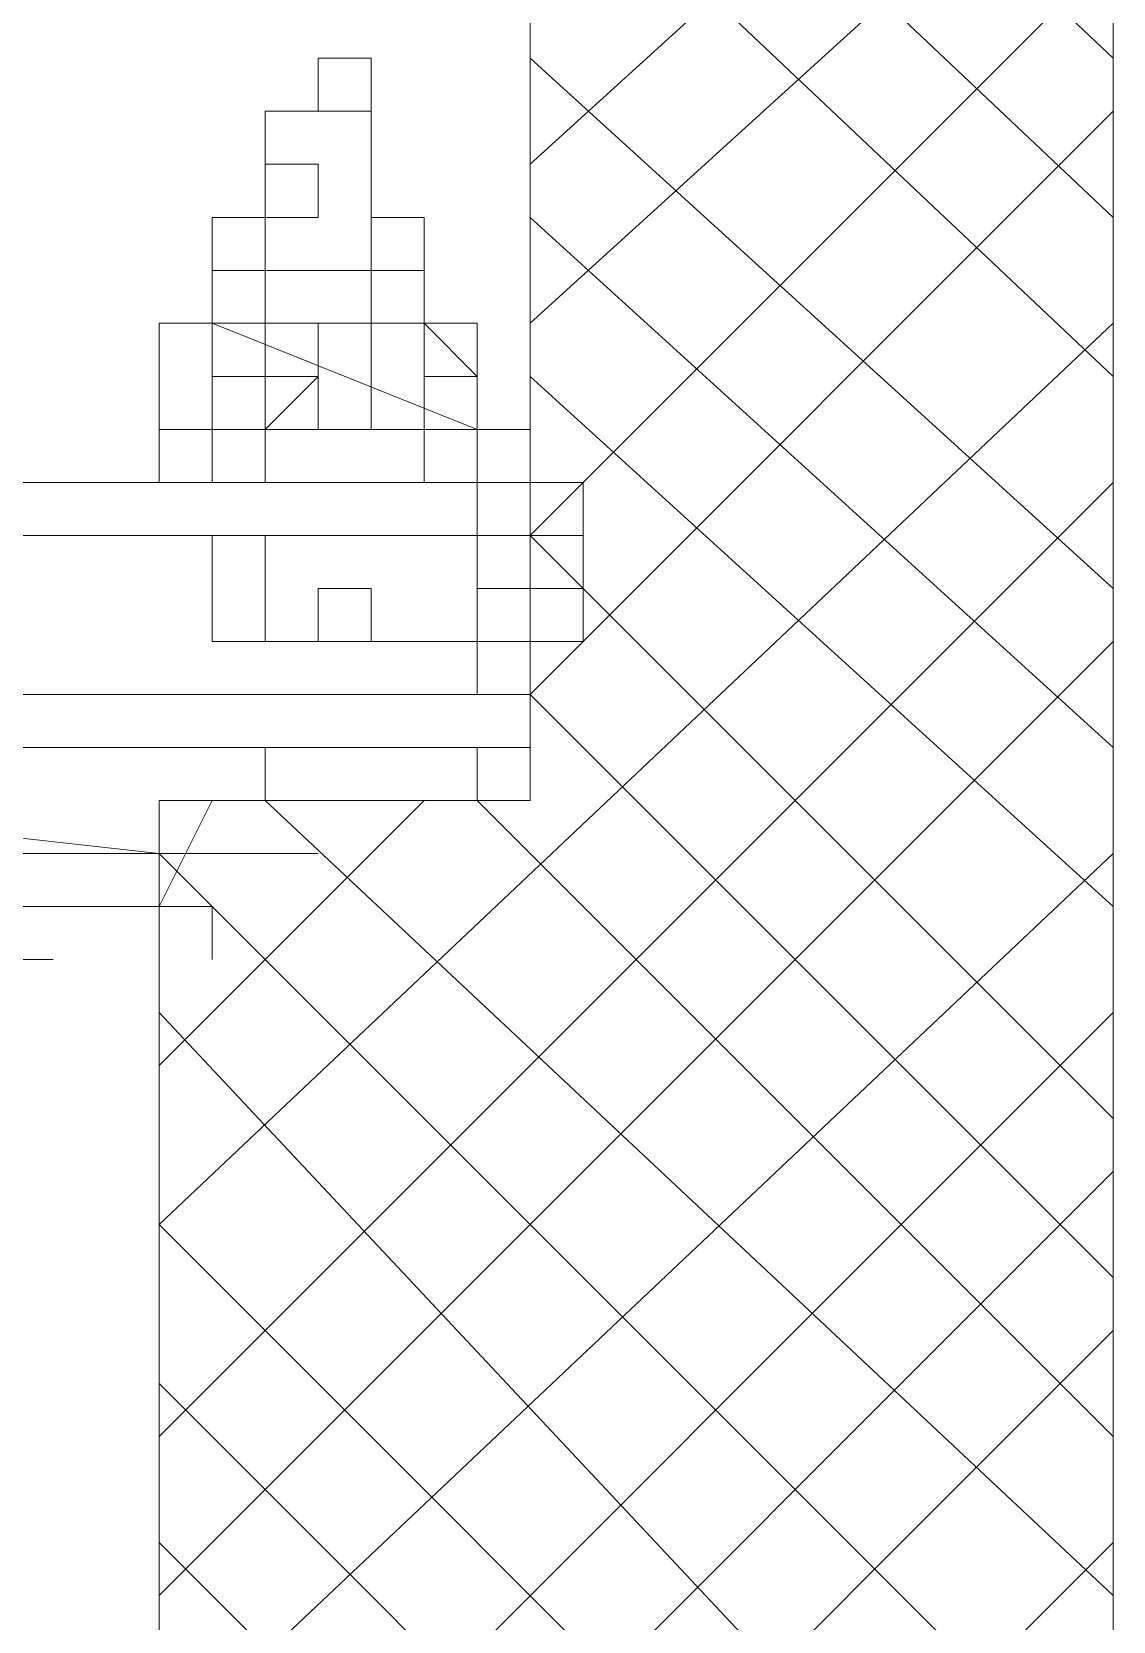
# Model space of a CAD drawing. Header units: millimetres. Extents: x -1005 to 294628, y -1154 to 182592.
# Drawn here: x 7370 to 8776, y 149705 to 151770 of the extents above; entities that cross this region are included whole.
import ezdxf

# ---------------------------------------------------------------- set-up
doc = ezdxf.new("R2010")
doc.units = ezdxf.units.MM
doc.layers.add('PDF_Geomertry', color=7, linetype='Continuous')

msp = doc.modelspace()

# ---------------------------------------------------------------- linework, layer by layer
at = {"layer": 'PDF_Geomertry', "lineweight": 5}
for points in [[(8775.6, 153871.2), (7535.8, 152700.3), (8775.6, 151529.4)], [(8500.1, 153871.2), (7535.8, 152906.9), (8775.6, 151736.1)], [(8775.6, 153664.6), (7535.8, 152493.7), (8775.6, 151322.8)], [(8775.6, 152287.1), (8018, 151598.3)], [(8775.6, 152080.4), (8018, 151391.7)], [(8775.6, 151873.8), (8018, 151116.2), (8018, 150771.8), (7673.6, 150771.8), (7949.1, 150771.8), (7949.1, 150840.7)], [(7811.3, 151667.2), (7811.3, 151736.1), (7742.5, 151736.1), (7742.5, 151667.2)], [(8018, 151736.1), (8775.6, 151047.3)], [(6089.5, 150909.5), (8018, 150909.5), (8775.6, 151667.2)], [(7673.6, 151598.3), (7673.6, 151598.3)], [(7880.2, 151529.4), (7880.2, 151460.5), (7604.7, 151460.5), (7604.7, 151391.7), (7604.7, 151391.7)], [(7742.5, 151529.4), (7673.6, 151529.4), (7604.7, 151529.4), (7604.7, 151460.5), (7604.7, 151529.4), (7604.7, 151529.4)], [(7673.6, 151529.4), (7673.6, 151529.4), (7673.6, 151460.5)], [(7811.3, 151529.4), (7880.2, 151529.4), (7880.2, 151460.5), (7880.2, 151529.4), (7811.3, 151529.4), (7811.3, 151460.5), (7811.3, 151529.4), (7880.2, 151529.4), (7880.2, 151460.5), (7880.2, 151391.7), (7811.3, 151391.7), (7811.3, 151391.7)], [(8018, 151529.4), (8775.6, 150840.7)], [(7535.8, 151391.7), (7535.8, 151322.8)], [(8775.6, 151391.7), (7535.8, 150220.8), (8362.4, 149394.3), (8775.6, 149807.5)], [(7604.7, 151391.7), (7880.2, 151391.7), (7604.7, 151391.7), (7880.2, 151391.7), (7604.7, 151391.7), (7604.7, 151322.8), (7604.7, 151253.9), (7604.7, 151322.8), (7604.7, 151253.9), (7604.7, 151322.8), (7604.7, 151322.8)], [(7673.6, 151322.8), (7673.6, 151322.8), (7673.6, 151391.7), (7742.5, 151391.7), (7742.5, 151322.8), (7742.5, 151322.8)], [(7673.6, 151322.8), (7673.6, 151322.8), (7673.6, 151391.7)], [(7673.6, 151391.7), (7673.6, 151322.8), (7673.6, 151322.8)], [(7880.2, 151391.7), (7811.3, 151391.7), (7811.3, 151253.9), (7811.3, 151253.9)], [(7949.1, 151391.7), (7880.2, 151391.7), (7880.2, 151322.8), (7880.2, 151391.7), (7880.2, 151391.7)], [(7880.2, 151391.7), (7880.2, 151322.8), (7880.2, 151322.8)], [(7880.2, 151391.7), (7880.2, 151322.8), (7880.2, 151322.8)], [(7880.2, 151391.7), (7880.2, 151253.9), (7880.2, 151253.9)], [(7880.2, 151391.7), (7880.2, 151253.9), (7880.2, 151253.9)], [(7880.2, 151391.7), (7880.2, 151322.8)], [(7949.1, 151322.8), (7949.1, 151322.8), (7949.1, 151391.7)], [(7535.8, 151322.8), (7535.8, 151322.8), (7535.8, 151253.9)], [(7535.8, 151322.8), (7535.8, 151322.8), (7535.8, 151253.9)], [(7535.8, 151253.9), (7535.8, 151253.9), (7535.8, 151322.8), (7535.8, 151322.8)], [(7535.8, 151253.9), (7535.8, 151322.8), (7535.8, 151322.8)], [(7604.7, 151322.8), (7604.7, 151322.8), (7604.7, 151253.9), (7604.7, 151322.8), (7604.7, 151253.9), (7604.7, 151322.8), (7604.7, 151253.9), (7604.7, 151322.8), (7673.6, 151322.8), (7673.6, 151253.9), (7673.6, 151253.9)], [(7604.7, 151322.8), (7604.7, 151322.8), (7604.7, 151253.9), (7604.7, 151253.9)], [(7604.7, 151322.8), (7604.7, 151253.9), (7604.7, 151253.9)], [(7604.7, 151322.8), (7604.7, 151322.8), (7604.7, 151253.9), (7604.7, 151253.9)], [(7673.6, 151253.9), (7673.6, 151253.9), (7673.6, 151322.8), (7604.7, 151322.8)], [(7604.7, 151322.8), (7673.6, 151322.8), (7673.6, 151322.8)], [(7673.6, 151322.8), (7604.7, 151322.8), (7604.7, 151322.8)], [(7673.6, 151253.9), (7673.6, 151253.9), (7673.6, 151322.8)], [(7742.5, 151322.8), (7742.5, 151322.8), (7673.6, 151322.8)], [(7673.6, 151253.9), (7673.6, 151253.9), (7742.5, 151253.9), (7742.5, 151322.8), (7742.5, 151322.8)], [(7742.5, 151322.8), (7742.5, 151322.8), (7673.6, 151253.9)], [(7673.6, 151253.9), (7673.6, 151253.9), (7673.6, 151253.9), (7673.6, 151322.8), (7742.5, 151322.8), (7742.5, 151253.9), (7742.5, 151253.9)], [(7742.5, 151253.9), (7742.5, 151322.8), (7742.5, 151253.9), (7742.5, 151322.8), (7742.5, 151253.9), (7742.5, 151322.8), (7742.5, 151253.9), (7742.5, 151322.8), (7742.5, 151253.9), (7742.5, 151322.8), (7742.5, 151253.9), (7742.5, 151322.8), (7742.5, 151253.9), (7742.5, 151322.8), (7742.5, 151253.9), (7742.5, 151322.8), (7742.5, 151253.9), (7742.5, 151322.8), (7742.5, 151253.9), (7742.5, 151322.8), (7742.5, 151253.9), (7742.5, 151322.8), (7742.5, 151253.9), (7742.5, 151322.8), (7742.5, 151253.9), (7742.5, 151322.8), (7742.5, 151253.9), (7742.5, 151322.8), (7742.5, 151253.9), (7742.5, 151322.8), (7742.5, 151253.9), (7742.5, 151322.8), (7742.5, 151253.9), (7742.5, 151322.8), (7742.5, 151253.9), (7742.5, 151322.8), (7742.5, 151253.9), (7742.5, 151322.8), (7742.5, 151253.9), (7742.5, 151322.8), (7742.5, 151253.9), (7742.5, 151322.8), (7742.5, 151253.9), (7742.5, 151322.8), (7742.5, 151253.9), (7742.5, 151322.8), (7742.5, 151253.9), (7742.5, 151322.8), (7742.5, 151253.9), (7742.5, 151322.8), (7742.5, 151253.9), (7742.5, 151322.8), (7742.5, 151253.9), (7742.5, 151322.8), (7742.5, 151253.9), (7811.3, 151253.9), (7742.5, 151253.9), (7673.6, 151253.9), (7673.6, 151253.9)], [(7673.6, 151322.8), (7673.6, 151322.8), (7673.6, 151253.9)], [(7811.3, 151253.9), (7742.5, 151253.9), (7742.5, 151322.8), (7742.5, 151253.9), (7742.5, 151322.8), (7742.5, 151322.8)], [(7742.5, 151322.8), (7742.5, 151253.9), (7742.5, 151253.9)], [(7742.5, 151322.8), (7742.5, 151322.8), (7742.5, 151253.9)], [(7742.5, 151322.8), (7742.5, 151322.8)], [(7811.3, 151322.8), (7811.3, 151322.8)], [(7880.2, 151322.8), (7880.2, 151322.8), (7880.2, 151253.9), (7880.2, 151253.9)], [(7880.2, 151322.8), (7880.2, 151322.8), (7880.2, 151253.9)], [(7880.2, 151253.9), (7880.2, 151253.9), (7880.2, 151322.8), (7880.2, 151322.8)], [(7880.2, 151322.8), (7880.2, 151322.8), (7949.1, 151322.8), (7880.2, 151322.8), (7880.2, 151253.9), (7880.2, 151253.9)], [(7880.2, 151322.8), (7880.2, 151322.8), (7880.2, 151322.8), (7880.2, 151253.9), (7880.2, 151253.9)], [(7949.1, 151322.8), (7949.1, 151322.8), (7949.1, 151253.9), (7949.1, 151253.9)], [(7949.1, 151322.8), (7949.1, 151322.8)], [(8018, 151322.8), (8775.6, 150634)], [(6158.3, 150909.5), (6158.3, 150909.5), (7949.1, 150909.5), (7949.1, 151185), (7949.1, 151116.2), (6158.3, 151116.2), (6158.3, 151185), (6158.3, 151253.9), (6364.9, 151253.9), (6364.9, 151185)], [(7604.7, 151253.9), (7604.7, 151253.9), (7535.8, 151253.9), (7535.8, 151185)], [(7535.8, 151185), (7535.8, 151253.9), (7535.8, 151253.9)], [(7673.6, 151253.9), (7673.6, 151253.9), (7604.7, 151253.9), (7673.6, 151253.9), (7604.7, 151253.9), (7604.7, 151185)], [(7742.5, 151253.9), (7742.5, 151253.9), (7673.6, 151253.9), (7673.6, 151185)], [(7742.5, 151253.9), (7742.5, 151253.9), (7673.6, 151253.9)], [(7673.6, 151253.9), (7673.6, 151253.9), (7673.6, 151185)], [(7880.2, 151253.9), (7880.2, 151253.9), (7880.2, 151253.9), (7811.3, 151253.9), (7811.3, 151253.9)], [(7880.2, 151185), (7880.2, 151253.9), (7949.1, 151253.9), (7949.1, 151253.9)], [(7880.2, 151253.9), (7880.2, 151253.9), (7949.1, 151253.9), (7949.1, 151185)], [(7949.1, 151253.9), (7949.1, 151253.9), (7880.2, 151253.9), (7880.2, 151185), (7880.2, 151253.9), (7949.1, 151253.9), (7949.1, 151185)], [(7880.2, 151253.9), (7880.2, 151253.9), (7880.2, 151185)], [(7880.2, 151253.9), (7880.2, 151253.9), (7880.2, 151185)], [(8018, 151253.9), (7949.1, 151253.9), (7949.1, 151185), (7949.1, 151253.9), (7949.1, 151253.9)], [(8018, 151253.9), (8018, 151185), (8018, 151116.2), (8018, 151116.2)], [(8018, 151185), (8018, 150840.7), (6089.5, 150840.7), (6089.5, 151185), (8018, 151185), (6089.5, 151185)], [(8775.6, 151185), (7535.8, 149945.3)], [(7673.6, 150978.4), (7673.6, 151116.2)], [(8018, 151116.2), (8775.6, 150358.5)], [(7811.3, 151047.3), (7811.3, 151047.3), (7742.5, 151047.3), (7742.5, 150978.4), (7811.3, 150978.4), (7811.3, 150978.4)], [(8775.6, 150978.4), (7535.8, 149738.7)], [(8018, 150909.5), (8775.6, 150151.9)], [(7880.2, 150771.8), (7535.8, 150427.4)], [(7604.7, 150771.8), (7535.8, 150634)], [(7673.6, 150771.8), (8775.6, 149738.7)], [(7949.1, 150771.8), (8775.6, 149945.3)], [(6778.2, 150634), (7467, 150634), (6778.2, 150634), (6778.2, 150702.9), (7191.5, 150702.9), (7191.5, 150634), (7191.5, 150702.9), (7191.5, 150634), (7191.5, 150634), (7191.5, 150702.9), (7329.2, 150702.9), (7329.2, 150702.9)], [(7398.1, 150702.9), (7742.5, 150702.9)], [(8775.6, 150702.9), (7535.8, 149532), (7673.6, 149394.3), (8775.6, 150496.3)], [(7535.8, 150702.9), (8775.6, 149463.2)], [(6020.6, 150565.2), (7398.1, 150565.2), (6020.6, 150565.2), (6296.1, 150565.2), (6020.6, 150565.2), (6020.6, 150634), (6020.6, 150634)], [(7467, 150634), (7467, 150634)], [(7604.7, 150634), (7604.7, 150634), (7604.7, 150565.2)], [(7398.1, 150565.2), (7398.1, 150565.2)], [(8775.6, 149600.9), (8569, 149394.3), (7535.8, 150496.3)], [(8775.6, 150289.7), (7880.2, 149394.3)], [(8775.6, 150083), (8086.8, 149394.3)], [(7535.8, 150014.2), (8155.7, 149394.3)], [(7535.8, 149807.5), (7949.1, 149394.3)]]:
    msp.add_lwpolyline(points, dxfattribs=at)
for points in [[(7535.8, 149394.3), (8775.6, 149394.3), (8775.6, 153871.2), (7535.8, 153871.2), (7535.8, 151804.9), (8018, 151804.9), (8018, 150771.8), (7535.8, 150771.8), (7535.8, 149394.3)], [(7811.3, 151460.5), (7811.3, 151667.2), (7673.6, 151667.2), (7673.6, 151460.5)], [(7673.6, 151529.4), (7742.5, 151529.4), (7742.5, 151598.3), (7673.6, 151598.3), (7673.6, 151529.4)], [(7673.6, 151598.3), (7742.5, 151598.3), (7673.6, 151598.3)], [(7673.6, 151529.4), (7604.7, 151529.4), (7673.6, 151529.4)], [(7673.6, 151529.4), (7673.6, 151529.4)], [(7673.6, 151460.5), (7673.6, 151529.4)], [(7742.5, 151529.4), (7742.5, 151529.4)], [(7673.6, 151391.7), (7673.6, 151460.5)], [(7811.3, 151391.7), (7811.3, 151460.5)], [(7535.8, 151322.8), (7535.8, 151391.7)], [(7535.8, 151391.7), (7604.7, 151391.7)], [(7535.8, 151322.8), (7535.8, 151322.8), (7535.8, 151391.7)], [(7604.7, 151391.7), (7604.7, 151391.7)], [(7604.7, 151391.7), (7604.7, 151391.7)], [(7604.7, 151391.7), (7604.7, 151253.9), (7949.1, 151253.9)], [(7604.7, 151322.8), (7604.7, 151322.8), (7673.6, 151322.8), (7673.6, 151391.7), (7673.6, 151322.8), (7673.6, 151391.7), (7673.6, 151322.8), (7673.6, 151391.7), (7673.6, 151322.8), (7673.6, 151391.7), (7673.6, 151322.8), (7673.6, 151391.7), (7673.6, 151322.8), (7673.6, 151391.7), (7673.6, 151322.8), (7673.6, 151391.7), (7673.6, 151322.8), (7673.6, 151391.7), (7673.6, 151322.8), (7673.6, 151391.7), (7673.6, 151322.8), (7673.6, 151391.7), (7673.6, 151322.8), (7673.6, 151391.7), (7673.6, 151322.8)], [(7673.6, 151391.7), (7673.6, 151391.7)], [(7673.6, 151322.8), (7673.6, 151322.8), (7673.6, 151391.7)], [(7673.6, 151391.7), (7742.5, 151391.7)], [(7673.6, 151322.8), (7673.6, 151391.7)], [(7742.5, 151391.7), (7742.5, 151391.7)], [(7742.5, 151322.8), (7742.5, 151391.7)], [(7742.5, 151322.8), (7742.5, 151391.7)], [(7742.5, 151322.8), (7742.5, 151391.7)], [(7742.5, 151322.8), (7742.5, 151391.7)], [(7742.5, 151322.8), (7742.5, 151391.7)], [(7742.5, 151322.8), (7742.5, 151391.7)], [(7742.5, 151322.8), (7742.5, 151391.7)], [(7949.1, 151322.8), (7949.1, 151322.8), (7949.1, 151391.7), (7880.2, 151391.7)], [(7535.8, 151322.8), (7535.8, 151322.8)], [(7535.8, 151322.8), (7535.8, 151322.8)], [(7535.8, 151322.8), (7535.8, 151322.8)], [(7535.8, 151322.8), (7535.8, 151322.8)], [(7535.8, 151322.8), (7535.8, 151322.8)], [(7535.8, 151253.9), (7535.8, 151322.8)], [(7535.8, 151322.8), (7535.8, 151322.8)], [(7535.8, 151322.8), (7535.8, 151322.8)], [(7535.8, 151322.8), (7535.8, 151322.8)], [(7535.8, 151322.8), (7535.8, 151322.8)], [(7535.8, 151253.9), (7535.8, 151322.8)], [(7535.8, 151322.8), (7535.8, 151253.9), (7535.8, 151322.8)], [(7535.8, 151322.8), (7535.8, 151322.8)], [(7604.7, 151253.9), (7604.7, 151322.8)], [(7604.7, 151253.9), (7604.7, 151322.8)], [(7604.7, 151253.9), (7604.7, 151322.8)], [(7604.7, 151253.9), (7604.7, 151322.8)], [(7673.6, 151253.9), (7673.6, 151322.8), (7673.6, 151253.9), (7604.7, 151253.9), (7673.6, 151253.9)], [(7604.7, 151322.8), (7604.7, 151322.8)], [(7604.7, 151322.8), (7604.7, 151322.8)], [(7604.7, 151322.8), (7604.7, 151322.8)], [(7604.7, 151322.8), (7604.7, 151322.8)], [(7604.7, 151322.8), (7604.7, 151322.8)], [(7604.7, 151322.8), (7604.7, 151322.8)], [(7604.7, 151322.8), (7604.7, 151322.8)], [(7604.7, 151322.8), (7604.7, 151322.8)], [(7604.7, 151322.8), (7604.7, 151322.8)], [(7604.7, 151322.8), (7604.7, 151322.8)], [(7673.6, 151322.8), (7673.6, 151322.8)], [(7673.6, 151322.8), (7673.6, 151322.8)], [(7673.6, 151322.8), (7673.6, 151322.8)], [(7673.6, 151322.8), (7673.6, 151322.8)], [(7673.6, 151322.8), (7673.6, 151322.8)], [(7673.6, 151322.8), (7673.6, 151322.8)], [(7673.6, 151322.8), (7673.6, 151322.8)], [(7673.6, 151322.8), (7673.6, 151322.8)], [(7673.6, 151322.8), (7673.6, 151322.8)], [(7673.6, 151322.8), (7673.6, 151322.8)], [(7673.6, 151322.8), (7673.6, 151322.8)], [(7673.6, 151322.8), (7673.6, 151322.8)], [(7742.5, 151253.9), (7742.5, 151322.8), (7742.5, 151253.9), (7673.6, 151253.9), (7742.5, 151253.9)], [(7673.6, 151322.8), (7673.6, 151322.8)], [(7673.6, 151322.8), (7673.6, 151322.8)], [(7673.6, 151322.8), (7673.6, 151322.8)], [(7673.6, 151322.8), (7673.6, 151322.8)], [(7673.6, 151322.8), (7673.6, 151322.8)], [(7673.6, 151322.8), (7673.6, 151322.8)], [(7673.6, 151322.8), (7673.6, 151322.8)], [(7673.6, 151322.8), (7673.6, 151322.8)], [(7673.6, 151322.8), (7673.6, 151322.8)], [(7673.6, 151322.8), (7673.6, 151322.8)], [(7673.6, 151322.8), (7673.6, 151322.8)], [(7673.6, 151322.8), (7673.6, 151322.8)], [(7673.6, 151322.8), (7673.6, 151322.8)], [(7673.6, 151322.8), (7673.6, 151322.8)], [(7673.6, 151322.8), (7673.6, 151322.8)], [(7673.6, 151322.8), (7673.6, 151322.8)], [(7673.6, 151322.8), (7673.6, 151322.8)], [(7673.6, 151322.8), (7673.6, 151322.8)], [(7673.6, 151322.8), (7673.6, 151322.8)], [(7673.6, 151322.8), (7673.6, 151322.8)], [(7673.6, 151322.8), (7673.6, 151322.8)], [(7673.6, 151322.8), (7673.6, 151322.8)], [(7673.6, 151322.8), (7673.6, 151322.8)], [(7673.6, 151322.8), (7673.6, 151322.8)], [(7673.6, 151322.8), (7673.6, 151322.8)], [(7673.6, 151322.8), (7673.6, 151322.8)], [(7673.6, 151322.8), (7673.6, 151322.8)], [(7673.6, 151322.8), (7673.6, 151322.8)], [(7673.6, 151322.8), (7673.6, 151322.8)], [(7673.6, 151322.8), (7673.6, 151322.8)], [(7673.6, 151322.8), (7673.6, 151322.8)], [(7673.6, 151322.8), (7673.6, 151322.8)], [(7673.6, 151322.8), (7673.6, 151322.8)], [(7673.6, 151322.8), (7673.6, 151322.8)], [(7673.6, 151322.8), (7673.6, 151322.8)], [(7673.6, 151322.8), (7673.6, 151322.8)], [(7673.6, 151322.8), (7673.6, 151322.8)], [(7673.6, 151322.8), (7673.6, 151322.8)], [(7673.6, 151322.8), (7673.6, 151322.8)], [(7673.6, 151322.8), (7673.6, 151322.8)], [(7673.6, 151322.8), (7673.6, 151322.8)], [(7673.6, 151322.8), (7673.6, 151322.8)], [(7673.6, 151322.8), (7673.6, 151322.8)], [(7673.6, 151322.8), (7673.6, 151322.8)], [(7673.6, 151322.8), (7673.6, 151322.8)], [(7673.6, 151322.8), (7673.6, 151322.8)], [(7673.6, 151322.8), (7673.6, 151322.8)], [(7673.6, 151322.8), (7673.6, 151322.8)], [(7673.6, 151322.8), (7673.6, 151322.8)], [(7673.6, 151322.8), (7673.6, 151322.8)], [(7673.6, 151322.8), (7673.6, 151322.8)], [(7673.6, 151322.8), (7673.6, 151322.8)], [(7673.6, 151322.8), (7673.6, 151322.8)], [(7673.6, 151322.8), (7673.6, 151322.8)], [(7673.6, 151322.8), (7673.6, 151322.8)], [(7673.6, 151322.8), (7673.6, 151322.8)], [(7673.6, 151322.8), (7673.6, 151322.8)], [(7673.6, 151322.8), (7673.6, 151322.8)], [(7673.6, 151322.8), (7673.6, 151322.8)], [(7673.6, 151322.8), (7673.6, 151322.8)], [(7673.6, 151322.8), (7673.6, 151322.8)], [(7673.6, 151322.8), (7673.6, 151322.8)], [(7673.6, 151322.8), (7673.6, 151322.8)], [(7673.6, 151322.8), (7673.6, 151322.8)], [(7673.6, 151322.8), (7673.6, 151322.8)], [(7673.6, 151322.8), (7673.6, 151322.8)], [(7673.6, 151322.8), (7673.6, 151322.8)], [(7673.6, 151322.8), (7673.6, 151322.8)], [(7673.6, 151253.9), (7673.6, 151322.8)], [(7673.6, 151253.9), (7673.6, 151322.8)], [(7673.6, 151253.9), (7673.6, 151322.8)], [(7673.6, 151253.9), (7673.6, 151322.8)], [(7673.6, 151253.9), (7673.6, 151322.8)], [(7673.6, 151253.9), (7673.6, 151322.8)], [(7673.6, 151253.9), (7673.6, 151322.8)], [(7673.6, 151253.9), (7673.6, 151322.8)], [(7673.6, 151253.9), (7673.6, 151322.8)], [(7673.6, 151253.9), (7673.6, 151322.8)], [(7673.6, 151253.9), (7673.6, 151322.8)], [(7673.6, 151253.9), (7673.6, 151322.8)], [(7673.6, 151253.9), (7673.6, 151322.8)], [(7673.6, 151253.9), (7673.6, 151322.8)], [(7673.6, 151253.9), (7673.6, 151322.8)], [(7673.6, 151253.9), (7673.6, 151322.8)], [(7673.6, 151253.9), (7673.6, 151322.8)], [(7673.6, 151253.9), (7673.6, 151322.8)], [(7673.6, 151253.9), (7673.6, 151322.8)], [(7673.6, 151253.9), (7673.6, 151322.8)], [(7673.6, 151253.9), (7673.6, 151322.8)], [(7673.6, 151253.9), (7673.6, 151322.8)], [(7673.6, 151253.9), (7673.6, 151322.8)], [(7673.6, 151253.9), (7673.6, 151322.8)], [(7673.6, 151253.9), (7673.6, 151322.8)], [(7673.6, 151253.9), (7673.6, 151322.8)], [(7673.6, 151253.9), (7673.6, 151322.8)], [(7673.6, 151253.9), (7673.6, 151322.8)], [(7673.6, 151253.9), (7673.6, 151322.8)], [(7673.6, 151253.9), (7673.6, 151322.8)], [(7673.6, 151253.9), (7673.6, 151322.8)], [(7673.6, 151253.9), (7673.6, 151322.8)], [(7673.6, 151253.9), (7673.6, 151322.8)], [(7673.6, 151253.9), (7673.6, 151322.8)], [(7673.6, 151253.9), (7673.6, 151322.8)], [(7673.6, 151253.9), (7673.6, 151322.8)], [(7673.6, 151253.9), (7673.6, 151322.8)], [(7673.6, 151253.9), (7673.6, 151322.8)], [(7673.6, 151253.9), (7673.6, 151322.8)], [(7673.6, 151253.9), (7673.6, 151322.8)], [(7673.6, 151253.9), (7673.6, 151322.8)], [(7673.6, 151253.9), (7673.6, 151322.8)], [(7673.6, 151253.9), (7673.6, 151322.8)], [(7673.6, 151253.9), (7673.6, 151322.8)], [(7673.6, 151253.9), (7673.6, 151322.8)], [(7673.6, 151253.9), (7673.6, 151322.8)], [(7673.6, 151253.9), (7673.6, 151322.8)], [(7673.6, 151253.9), (7673.6, 151322.8)], [(7673.6, 151253.9), (7673.6, 151322.8)], [(7673.6, 151253.9), (7673.6, 151322.8)], [(7673.6, 151253.9), (7673.6, 151322.8)], [(7673.6, 151253.9), (7673.6, 151322.8)], [(7673.6, 151253.9), (7673.6, 151322.8)], [(7673.6, 151253.9), (7673.6, 151322.8)], [(7673.6, 151253.9), (7673.6, 151322.8)], [(7673.6, 151253.9), (7673.6, 151322.8)], [(7673.6, 151253.9), (7673.6, 151322.8)], [(7673.6, 151253.9), (7673.6, 151322.8)], [(7673.6, 151253.9), (7673.6, 151322.8)], [(7673.6, 151253.9), (7673.6, 151322.8)], [(7673.6, 151322.8), (7742.5, 151322.8), (7673.6, 151322.8)], [(7673.6, 151322.8), (7673.6, 151322.8)], [(7673.6, 151322.8), (7673.6, 151322.8)], [(7742.5, 151322.8), (7742.5, 151322.8)], [(7742.5, 151322.8), (7742.5, 151322.8)], [(7742.5, 151322.8), (7742.5, 151322.8)], [(7742.5, 151322.8), (7742.5, 151322.8)], [(7742.5, 151322.8), (7742.5, 151322.8)], [(7742.5, 151322.8), (7742.5, 151322.8)], [(7742.5, 151322.8), (7742.5, 151322.8)], [(7742.5, 151322.8), (7742.5, 151322.8)], [(7742.5, 151322.8), (7742.5, 151322.8)], [(7742.5, 151322.8), (7742.5, 151322.8)], [(7742.5, 151322.8), (7742.5, 151322.8)], [(7742.5, 151322.8), (7742.5, 151322.8)], [(7742.5, 151253.9), (7742.5, 151253.9), (7742.5, 151253.9), (7742.5, 151322.8)], [(7742.5, 151322.8), (7742.5, 151322.8), (7742.5, 151253.9)], [(7742.5, 151322.8), (7742.5, 151322.8)], [(7742.5, 151322.8), (7742.5, 151322.8)], [(7742.5, 151322.8), (7742.5, 151322.8)], [(7742.5, 151322.8), (7742.5, 151322.8)], [(7742.5, 151322.8), (7742.5, 151322.8)], [(7742.5, 151322.8), (7742.5, 151322.8)], [(7742.5, 151322.8), (7742.5, 151322.8)], [(7742.5, 151322.8), (7742.5, 151322.8)], [(7742.5, 151322.8), (7742.5, 151322.8)], [(7742.5, 151322.8), (7742.5, 151322.8)], [(7742.5, 151322.8), (7742.5, 151322.8)], [(7742.5, 151322.8), (7742.5, 151322.8)], [(7742.5, 151322.8), (7742.5, 151322.8)], [(7742.5, 151322.8), (7742.5, 151322.8)], [(7742.5, 151322.8), (7742.5, 151322.8)], [(7742.5, 151322.8), (7742.5, 151322.8)], [(7742.5, 151322.8), (7742.5, 151322.8)], [(7742.5, 151322.8), (7742.5, 151322.8)], [(7742.5, 151322.8), (7742.5, 151322.8)], [(7742.5, 151322.8), (7742.5, 151322.8)], [(7742.5, 151322.8), (7742.5, 151322.8)], [(7742.5, 151322.8), (7742.5, 151322.8)], [(7742.5, 151322.8), (7742.5, 151322.8)], [(7742.5, 151322.8), (7742.5, 151322.8)], [(7742.5, 151322.8), (7742.5, 151322.8)], [(7742.5, 151322.8), (7742.5, 151322.8)], [(7742.5, 151322.8), (7742.5, 151322.8)], [(7742.5, 151322.8), (7742.5, 151322.8)], [(7742.5, 151322.8), (7742.5, 151322.8)], [(7742.5, 151322.8), (7742.5, 151322.8)], [(7742.5, 151322.8), (7742.5, 151322.8)], [(7742.5, 151322.8), (7742.5, 151322.8)], [(7742.5, 151322.8), (7742.5, 151322.8)], [(7742.5, 151322.8), (7742.5, 151322.8)], [(7742.5, 151322.8), (7742.5, 151322.8)], [(7742.5, 151322.8), (7742.5, 151322.8)], [(7742.5, 151322.8), (7742.5, 151322.8)], [(7742.5, 151322.8), (7742.5, 151322.8)], [(7742.5, 151322.8), (7742.5, 151322.8)], [(7742.5, 151322.8), (7742.5, 151322.8)], [(7742.5, 151322.8), (7742.5, 151322.8)], [(7742.5, 151322.8), (7742.5, 151322.8)], [(7742.5, 151322.8), (7742.5, 151322.8)], [(7742.5, 151322.8), (7742.5, 151322.8)], [(7742.5, 151322.8), (7742.5, 151322.8)], [(7742.5, 151322.8), (7742.5, 151322.8)], [(7742.5, 151322.8), (7742.5, 151322.8)], [(7742.5, 151322.8), (7742.5, 151322.8)], [(7742.5, 151322.8), (7742.5, 151322.8)], [(7742.5, 151322.8), (7742.5, 151322.8)], [(7742.5, 151322.8), (7742.5, 151322.8)], [(7742.5, 151322.8), (7742.5, 151322.8)], [(7742.5, 151322.8), (7742.5, 151322.8)], [(7742.5, 151322.8), (7742.5, 151322.8)], [(7742.5, 151322.8), (7742.5, 151322.8)], [(7742.5, 151322.8), (7742.5, 151322.8)], [(7742.5, 151322.8), (7742.5, 151322.8)], [(7742.5, 151322.8), (7742.5, 151322.8)], [(7742.5, 151322.8), (7742.5, 151322.8)], [(7742.5, 151322.8), (7742.5, 151322.8)], [(7742.5, 151322.8), (7742.5, 151322.8)], [(7742.5, 151322.8), (7742.5, 151322.8)], [(7742.5, 151322.8), (7742.5, 151322.8)], [(7742.5, 151322.8), (7742.5, 151322.8)], [(7742.5, 151322.8), (7742.5, 151322.8)], [(7742.5, 151322.8), (7742.5, 151322.8)], [(7742.5, 151322.8), (7742.5, 151322.8)], [(7742.5, 151322.8), (7742.5, 151322.8)], [(7742.5, 151322.8), (7742.5, 151322.8)], [(7742.5, 151322.8), (7742.5, 151322.8)], [(7742.5, 151322.8), (7742.5, 151322.8)], [(7742.5, 151322.8), (7742.5, 151322.8)], [(7742.5, 151322.8), (7742.5, 151322.8)], [(7742.5, 151322.8), (7742.5, 151322.8)], [(7742.5, 151322.8), (7742.5, 151322.8)], [(7742.5, 151322.8), (7742.5, 151322.8)], [(7742.5, 151322.8), (7742.5, 151322.8)], [(7742.5, 151322.8), (7742.5, 151322.8)], [(7742.5, 151322.8), (7742.5, 151322.8)], [(7742.5, 151322.8), (7742.5, 151322.8)], [(7742.5, 151322.8), (7742.5, 151322.8)], [(7742.5, 151322.8), (7742.5, 151322.8)], [(7742.5, 151322.8), (7742.5, 151322.8)], [(7742.5, 151322.8), (7742.5, 151322.8)], [(7742.5, 151322.8), (7742.5, 151322.8)], [(7742.5, 151322.8), (7742.5, 151322.8)], [(7742.5, 151322.8), (7742.5, 151322.8)], [(7742.5, 151322.8), (7742.5, 151322.8)], [(7742.5, 151322.8), (7742.5, 151322.8)], [(7742.5, 151322.8), (7742.5, 151322.8)], [(7742.5, 151322.8), (7742.5, 151322.8)], [(7742.5, 151322.8), (7742.5, 151322.8)], [(7742.5, 151322.8), (7742.5, 151322.8)], [(7742.5, 151322.8), (7742.5, 151322.8)], [(7742.5, 151322.8), (7742.5, 151322.8)], [(7742.5, 151322.8), (7742.5, 151322.8)], [(7742.5, 151322.8), (7742.5, 151322.8)], [(7742.5, 151322.8), (7742.5, 151322.8)], [(7742.5, 151322.8), (7742.5, 151322.8)], [(7742.5, 151322.8), (7742.5, 151322.8)], [(7742.5, 151322.8), (7742.5, 151322.8)], [(7742.5, 151322.8), (7742.5, 151322.8)], [(7742.5, 151322.8), (7742.5, 151322.8)], [(7742.5, 151322.8), (7742.5, 151322.8)], [(7742.5, 151322.8), (7742.5, 151322.8)], [(7742.5, 151322.8), (7742.5, 151322.8)], [(7742.5, 151322.8), (7742.5, 151322.8)], [(7742.5, 151322.8), (7742.5, 151322.8)], [(7742.5, 151322.8), (7742.5, 151322.8)], [(7742.5, 151322.8), (7742.5, 151322.8)], [(7742.5, 151322.8), (7742.5, 151322.8)], [(7742.5, 151322.8), (7742.5, 151322.8)], [(7742.5, 151322.8), (7742.5, 151322.8)], [(7742.5, 151322.8), (7742.5, 151322.8)], [(7742.5, 151322.8), (7742.5, 151322.8)], [(7742.5, 151322.8), (7742.5, 151322.8)], [(7742.5, 151322.8), (7742.5, 151322.8)], [(7742.5, 151322.8), (7742.5, 151322.8)], [(7742.5, 151322.8), (7742.5, 151322.8)], [(7742.5, 151322.8), (7742.5, 151322.8)], [(7742.5, 151322.8), (7742.5, 151322.8)], [(7742.5, 151322.8), (7742.5, 151322.8)], [(7742.5, 151322.8), (7742.5, 151322.8)], [(7742.5, 151322.8), (7742.5, 151322.8)], [(7742.5, 151322.8), (7742.5, 151322.8)], [(7742.5, 151322.8), (7742.5, 151322.8)], [(7742.5, 151322.8), (7742.5, 151322.8)], [(7742.5, 151322.8), (7742.5, 151322.8)], [(7742.5, 151322.8), (7742.5, 151322.8)], [(7742.5, 151322.8), (7742.5, 151322.8)], [(7742.5, 151322.8), (7742.5, 151322.8)], [(7742.5, 151322.8), (7742.5, 151322.8)], [(7742.5, 151322.8), (7742.5, 151322.8)], [(7742.5, 151322.8), (7742.5, 151322.8)], [(7742.5, 151322.8), (7742.5, 151322.8)], [(7742.5, 151322.8), (7742.5, 151322.8)], [(7742.5, 151322.8), (7742.5, 151322.8)], [(7742.5, 151322.8), (7742.5, 151322.8)], [(7742.5, 151322.8), (7742.5, 151322.8)], [(7742.5, 151322.8), (7742.5, 151322.8)], [(7742.5, 151322.8), (7742.5, 151322.8)], [(7742.5, 151322.8), (7742.5, 151322.8)], [(7742.5, 151322.8), (7742.5, 151322.8)], [(7742.5, 151322.8), (7742.5, 151322.8)], [(7742.5, 151322.8), (7742.5, 151322.8)], [(7742.5, 151322.8), (7742.5, 151322.8)], [(7742.5, 151322.8), (7742.5, 151322.8)], [(7742.5, 151322.8), (7742.5, 151322.8)], [(7742.5, 151322.8), (7742.5, 151322.8)], [(7742.5, 151322.8), (7742.5, 151322.8)], [(7742.5, 151322.8), (7742.5, 151322.8)], [(7742.5, 151322.8), (7742.5, 151322.8)], [(7742.5, 151322.8), (7742.5, 151322.8)], [(7742.5, 151322.8), (7742.5, 151322.8)], [(7742.5, 151322.8), (7742.5, 151322.8)], [(7742.5, 151322.8), (7742.5, 151322.8)], [(7742.5, 151322.8), (7742.5, 151322.8)], [(7742.5, 151322.8), (7742.5, 151322.8)], [(7742.5, 151322.8), (7742.5, 151322.8)], [(7742.5, 151322.8), (7742.5, 151322.8)], [(7742.5, 151322.8), (7742.5, 151322.8)], [(7742.5, 151322.8), (7742.5, 151322.8)], [(7742.5, 151322.8), (7742.5, 151322.8)], [(7742.5, 151322.8), (7742.5, 151322.8)], [(7742.5, 151322.8), (7742.5, 151322.8)], [(7742.5, 151322.8), (7742.5, 151322.8)], [(7742.5, 151322.8), (7742.5, 151322.8)], [(7742.5, 151322.8), (7742.5, 151322.8)], [(7742.5, 151322.8), (7742.5, 151322.8)], [(7742.5, 151322.8), (7742.5, 151322.8)], [(7742.5, 151322.8), (7742.5, 151322.8)], [(7742.5, 151322.8), (7742.5, 151322.8)], [(7742.5, 151322.8), (7742.5, 151322.8)], [(7742.5, 151322.8), (7742.5, 151322.8)], [(7742.5, 151322.8), (7742.5, 151322.8)], [(7742.5, 151322.8), (7742.5, 151322.8)], [(7742.5, 151322.8), (7742.5, 151322.8)], [(7742.5, 151322.8), (7742.5, 151322.8)], [(7742.5, 151322.8), (7742.5, 151322.8)], [(7742.5, 151322.8), (7742.5, 151322.8)], [(7742.5, 151322.8), (7742.5, 151322.8)], [(7742.5, 151322.8), (7742.5, 151322.8)], [(7742.5, 151322.8), (7742.5, 151322.8)], [(7742.5, 151322.8), (7742.5, 151322.8)], [(7742.5, 151322.8), (7742.5, 151322.8)], [(7742.5, 151322.8), (7742.5, 151322.8)], [(7742.5, 151322.8), (7742.5, 151322.8)], [(7811.3, 151253.9), (7811.3, 151253.9), (7811.3, 151253.9), (7811.3, 151322.8)], [(7880.2, 151322.8), (7880.2, 151322.8)], [(7880.2, 151322.8), (7880.2, 151322.8)], [(7880.2, 151322.8), (7880.2, 151322.8)], [(7880.2, 151322.8), (7880.2, 151322.8)], [(7880.2, 151322.8), (7880.2, 151322.8)], [(7880.2, 151322.8), (7880.2, 151322.8)], [(7880.2, 151322.8), (7880.2, 151322.8)], [(7880.2, 151322.8), (7880.2, 151322.8), (7880.2, 151253.9)], [(7880.2, 151322.8), (7880.2, 151322.8)], [(7880.2, 151322.8), (7880.2, 151322.8)], [(7880.2, 151322.8), (7880.2, 151322.8)], [(7880.2, 151322.8), (7880.2, 151322.8)], [(7880.2, 151322.8), (7880.2, 151322.8)], [(7880.2, 151322.8), (7880.2, 151322.8)], [(7880.2, 151322.8), (7880.2, 151322.8)], [(7880.2, 151253.9), (7880.2, 151322.8), (7880.2, 151253.9)], [(7880.2, 151322.8), (7880.2, 151322.8)], [(7880.2, 151322.8), (7880.2, 151322.8)], [(7880.2, 151322.8), (7880.2, 151322.8)], [(7880.2, 151322.8), (7880.2, 151322.8)], [(7880.2, 151322.8), (7880.2, 151322.8)], [(7880.2, 151322.8), (7880.2, 151322.8)], [(7880.2, 151322.8), (7880.2, 151322.8)], [(7880.2, 151322.8), (7880.2, 151322.8)], [(7880.2, 151322.8), (7880.2, 151322.8)], [(7880.2, 151322.8), (7880.2, 151322.8)], [(7880.2, 151322.8), (7880.2, 151322.8)], [(7880.2, 151322.8), (7880.2, 151322.8)], [(7880.2, 151322.8), (7880.2, 151322.8)], [(7880.2, 151322.8), (7880.2, 151322.8)], [(7880.2, 151322.8), (7880.2, 151322.8)], [(7880.2, 151322.8), (7880.2, 151322.8)], [(7880.2, 151322.8), (7880.2, 151322.8)], [(7880.2, 151322.8), (7880.2, 151322.8)], [(7880.2, 151322.8), (7880.2, 151322.8)], [(7880.2, 151322.8), (7880.2, 151322.8)], [(7880.2, 151322.8), (7880.2, 151322.8)], [(7880.2, 151322.8), (7880.2, 151322.8)], [(7880.2, 151322.8), (7880.2, 151322.8)], [(7880.2, 151322.8), (7880.2, 151322.8)], [(7880.2, 151322.8), (7880.2, 151322.8)], [(7880.2, 151322.8), (7880.2, 151322.8)], [(7880.2, 151322.8), (7880.2, 151322.8)], [(7880.2, 151322.8), (7880.2, 151322.8)], [(7880.2, 151322.8), (7880.2, 151322.8)], [(7880.2, 151322.8), (7880.2, 151322.8)], [(7880.2, 151322.8), (7880.2, 151322.8)], [(7880.2, 151322.8), (7880.2, 151322.8)], [(7880.2, 151322.8), (7880.2, 151322.8)], [(7880.2, 151322.8), (7880.2, 151322.8)], [(7880.2, 151322.8), (7880.2, 151322.8)], [(7880.2, 151322.8), (7880.2, 151322.8)], [(7880.2, 151322.8), (7880.2, 151322.8)], [(7880.2, 151322.8), (7880.2, 151322.8)], [(7880.2, 151322.8), (7880.2, 151322.8)], [(7880.2, 151322.8), (7880.2, 151322.8)], [(7880.2, 151322.8), (7880.2, 151322.8)], [(7880.2, 151322.8), (7880.2, 151322.8)], [(7880.2, 151322.8), (7880.2, 151322.8)], [(7880.2, 151322.8), (7880.2, 151322.8)], [(7880.2, 151322.8), (7880.2, 151322.8)], [(7880.2, 151322.8), (7880.2, 151322.8)], [(7880.2, 151322.8), (7880.2, 151322.8)], [(7880.2, 151322.8), (7880.2, 151322.8)], [(7880.2, 151322.8), (7880.2, 151322.8)], [(7880.2, 151322.8), (7880.2, 151322.8)], [(7880.2, 151253.9), (7880.2, 151253.9), (7880.2, 151322.8), (7880.2, 151253.9)], [(7880.2, 151253.9), (7880.2, 151322.8)], [(7880.2, 151322.8), (7880.2, 151322.8)], [(7880.2, 151322.8), (7880.2, 151322.8)], [(7880.2, 151322.8), (7880.2, 151322.8)], [(7880.2, 151322.8), (7880.2, 151322.8)], [(7880.2, 151322.8), (7880.2, 151322.8)], [(7880.2, 151322.8), (7880.2, 151322.8)], [(7880.2, 151322.8), (7880.2, 151322.8)], [(7880.2, 151322.8), (7880.2, 151322.8)], [(7880.2, 151253.9), (7880.2, 151322.8)], [(7880.2, 151253.9), (7880.2, 151322.8)], [(7880.2, 151253.9), (7880.2, 151322.8)], [(7880.2, 151253.9), (7880.2, 151322.8)], [(7880.2, 151253.9), (7880.2, 151322.8)], [(7880.2, 151253.9), (7880.2, 151322.8)], [(7880.2, 151253.9), (7880.2, 151322.8)], [(7880.2, 151253.9), (7880.2, 151322.8)], [(7880.2, 151253.9), (7880.2, 151322.8)], [(7880.2, 151253.9), (7880.2, 151322.8)], [(7880.2, 151253.9), (7880.2, 151322.8)], [(7880.2, 151253.9), (7880.2, 151322.8)], [(7880.2, 151253.9), (7880.2, 151322.8)], [(7880.2, 151253.9), (7880.2, 151322.8)], [(7880.2, 151253.9), (7880.2, 151322.8)], [(7880.2, 151253.9), (7880.2, 151322.8)], [(7880.2, 151253.9), (7880.2, 151322.8)], [(7880.2, 151253.9), (7880.2, 151322.8)], [(7880.2, 151253.9), (7880.2, 151322.8)], [(7880.2, 151253.9), (7880.2, 151322.8)], [(7880.2, 151253.9), (7880.2, 151322.8)], [(7880.2, 151253.9), (7880.2, 151322.8)], [(7880.2, 151253.9), (7880.2, 151322.8)], [(7880.2, 151253.9), (7880.2, 151322.8)], [(7880.2, 151253.9), (7880.2, 151322.8)], [(7880.2, 151253.9), (7880.2, 151322.8)], [(7880.2, 151253.9), (7880.2, 151322.8)], [(7880.2, 151253.9), (7880.2, 151322.8)], [(7880.2, 151253.9), (7880.2, 151322.8)], [(7880.2, 151253.9), (7880.2, 151322.8)], [(7949.1, 151322.8), (7949.1, 151322.8)], [(7949.1, 151322.8), (7949.1, 151322.8)], [(7949.1, 151322.8), (7949.1, 151322.8)], [(7949.1, 151322.8), (7949.1, 151322.8)], [(7949.1, 151322.8), (7949.1, 151322.8)], [(7949.1, 151322.8), (7949.1, 151322.8)], [(7949.1, 151322.8), (7949.1, 151322.8)], [(7949.1, 151322.8), (7949.1, 151322.8)], [(7949.1, 151322.8), (7949.1, 151322.8)], [(7949.1, 151322.8), (7949.1, 151322.8)], [(7949.1, 151322.8), (7949.1, 151322.8)], [(7949.1, 151322.8), (7949.1, 151322.8)], [(7949.1, 151322.8), (7949.1, 151322.8)], [(7949.1, 151322.8), (7949.1, 151322.8)], [(7949.1, 151322.8), (7949.1, 151322.8)], [(7949.1, 151322.8), (7949.1, 151322.8)], [(7949.1, 151322.8), (7949.1, 151322.8)], [(7949.1, 151253.9), (7949.1, 151253.9), (7949.1, 151322.8), (7949.1, 151253.9)], [(7949.1, 151322.8), (7949.1, 151322.8)], [(7949.1, 151253.9), (7949.1, 151253.9), (7949.1, 151253.9), (7949.1, 151322.8)], [(7949.1, 151253.9), (7949.1, 151322.8), (7949.1, 151253.9)], [(7949.1, 151322.8), (7949.1, 151322.8)], [(7949.1, 151322.8), (7949.1, 151322.8)], [(7949.1, 151322.8), (7949.1, 151322.8)], [(7949.1, 151322.8), (7949.1, 151322.8)], [(7949.1, 151322.8), (7949.1, 151322.8)], [(7949.1, 151322.8), (7949.1, 151322.8)], [(7949.1, 151322.8), (7949.1, 151322.8)], [(7949.1, 151322.8), (7949.1, 151322.8)], [(7949.1, 151322.8), (7949.1, 151322.8)], [(7949.1, 151322.8), (7949.1, 151322.8)], [(7949.1, 151322.8), (7949.1, 151322.8)], [(7949.1, 151322.8), (7949.1, 151322.8)], [(7949.1, 151322.8), (7949.1, 151322.8)], [(7949.1, 151322.8), (7949.1, 151322.8)], [(7949.1, 151322.8), (7949.1, 151322.8)], [(7949.1, 151322.8), (7949.1, 151322.8)], [(7949.1, 151322.8), (7949.1, 151322.8)], [(7949.1, 151253.9), (7949.1, 151322.8)], [(7949.1, 151253.9), (7949.1, 151322.8)], [(7949.1, 151253.9), (7949.1, 151322.8)], [(7949.1, 151253.9), (7949.1, 151322.8)], [(7949.1, 151253.9), (7949.1, 151322.8)], [(7949.1, 151253.9), (7949.1, 151322.8)], [(7949.1, 151253.9), (7949.1, 151322.8)], [(7949.1, 151253.9), (7949.1, 151322.8)], [(7949.1, 151253.9), (7949.1, 151322.8)], [(7949.1, 151253.9), (7949.1, 151322.8)], [(7949.1, 151253.9), (7949.1, 151322.8)], [(7949.1, 151253.9), (7949.1, 151322.8)], [(7949.1, 151253.9), (7949.1, 151322.8)], [(7949.1, 151253.9), (7949.1, 151322.8)], [(7949.1, 151253.9), (7949.1, 151322.8)], [(7949.1, 151253.9), (7949.1, 151322.8)], [(7949.1, 151322.8), (7949.1, 151322.8)], [(7535.8, 151253.9), (7535.8, 151253.9)], [(7535.8, 151253.9), (7535.8, 151253.9)], [(7535.8, 151185), (7535.8, 151253.9)], [(7535.8, 151253.9), (7535.8, 151253.9)], [(7535.8, 151253.9), (7535.8, 151253.9)], [(7535.8, 151253.9), (7535.8, 151253.9)], [(7535.8, 151253.9), (7535.8, 151253.9)], [(7604.7, 151253.9), (7604.7, 151253.9)], [(7604.7, 151253.9), (7604.7, 151253.9), (7673.6, 151253.9)], [(7604.7, 151253.9), (7604.7, 151253.9)], [(7604.7, 151253.9), (7604.7, 151253.9)], [(7604.7, 151253.9), (7604.7, 151253.9)], [(7673.6, 151253.9), (7604.7, 151253.9), (7673.6, 151253.9)], [(7604.7, 151253.9), (7604.7, 151253.9)], [(7673.6, 151253.9), (7673.6, 151253.9)], [(7673.6, 151253.9), (7673.6, 151253.9)], [(7673.6, 151253.9), (7673.6, 151253.9)], [(7673.6, 151185), (7673.6, 151253.9)], [(7673.6, 151253.9), (7742.5, 151253.9), (7673.6, 151253.9)], [(7742.5, 151253.9), (7673.6, 151253.9), (7742.5, 151253.9)], [(7742.5, 151253.9), (7673.6, 151253.9), (7742.5, 151253.9)], [(7673.6, 151253.9), (7673.6, 151253.9)], [(7673.6, 151253.9), (7673.6, 151253.9)], [(7673.6, 151253.9), (7673.6, 151253.9)], [(7673.6, 151253.9), (7673.6, 151253.9)], [(7673.6, 151253.9), (7673.6, 151253.9)], [(7673.6, 151253.9), (7673.6, 151253.9)], [(7673.6, 151253.9), (7673.6, 151253.9)], [(7742.5, 151253.9), (7742.5, 151253.9)], [(7742.5, 151253.9), (7742.5, 151253.9)], [(7811.3, 151253.9), (7811.3, 151253.9)], [(7811.3, 151253.9), (7811.3, 151253.9)], [(7811.3, 151253.9), (7811.3, 151253.9)], [(7811.3, 151253.9), (7811.3, 151253.9)], [(7811.3, 151253.9), (7811.3, 151253.9)], [(7811.3, 151253.9), (7811.3, 151253.9)], [(7811.3, 151253.9), (7811.3, 151253.9)], [(7811.3, 151253.9), (7811.3, 151253.9)], [(7811.3, 151253.9), (7811.3, 151253.9)], [(7811.3, 151253.9), (7811.3, 151253.9)], [(7811.3, 151253.9), (7811.3, 151253.9)], [(7811.3, 151253.9), (7811.3, 151253.9)], [(7811.3, 151253.9), (7811.3, 151253.9)], [(7811.3, 151253.9), (7811.3, 151253.9)], [(7949.1, 151253.9), (7880.2, 151253.9), (7949.1, 151253.9)], [(7880.2, 151253.9), (7949.1, 151253.9), (7880.2, 151253.9)], [(7880.2, 151253.9), (7880.2, 151253.9)], [(7880.2, 151253.9), (7880.2, 151253.9)], [(7880.2, 151253.9), (7880.2, 151253.9)], [(7880.2, 151253.9), (7880.2, 151253.9)], [(7880.2, 151253.9), (7880.2, 151253.9)], [(7880.2, 151253.9), (7880.2, 151253.9)], [(7880.2, 151253.9), (7880.2, 151253.9)], [(7880.2, 151253.9), (7880.2, 151253.9)], [(7880.2, 151185), (7880.2, 151253.9)], [(7880.2, 151185), (7880.2, 151253.9)], [(7880.2, 151185), (7880.2, 151253.9)], [(7880.2, 151185), (7880.2, 151253.9)], [(7880.2, 151185), (7880.2, 151253.9)], [(7880.2, 151185), (7880.2, 151253.9)], [(7880.2, 151185), (7880.2, 151253.9)], [(7880.2, 151185), (7880.2, 151253.9)], [(7880.2, 151185), (7880.2, 151253.9)], [(7880.2, 151185), (7880.2, 151253.9)], [(7880.2, 151185), (7880.2, 151253.9)], [(7880.2, 151185), (7880.2, 151253.9)], [(7880.2, 151185), (7880.2, 151253.9)], [(7880.2, 151185), (7880.2, 151253.9)], [(7880.2, 151185), (7880.2, 151253.9)], [(7880.2, 151185), (7880.2, 151253.9)], [(7880.2, 151185), (7880.2, 151253.9)], [(7880.2, 151185), (7880.2, 151253.9)], [(7880.2, 151185), (7880.2, 151253.9)], [(7880.2, 151185), (7880.2, 151253.9)], [(7880.2, 151185), (7880.2, 151253.9)], [(7880.2, 151185), (7880.2, 151253.9)], [(7880.2, 151185), (7880.2, 151253.9)], [(7880.2, 151185), (7880.2, 151253.9)], [(7880.2, 151185), (7880.2, 151253.9)], [(7880.2, 151185), (7880.2, 151253.9)], [(7880.2, 151185), (7880.2, 151253.9)], [(7880.2, 151185), (7880.2, 151253.9)], [(7880.2, 151185), (7880.2, 151253.9)], [(7880.2, 151185), (7880.2, 151253.9)], [(7880.2, 151185), (7880.2, 151253.9)], [(7880.2, 151185), (7880.2, 151253.9)], [(7880.2, 151185), (7880.2, 151253.9)], [(7880.2, 151185), (7880.2, 151253.9)], [(7880.2, 151185), (7880.2, 151253.9)], [(7880.2, 151253.9), (7880.2, 151253.9)], [(7880.2, 151253.9), (7880.2, 151253.9)], [(7880.2, 151253.9), (7880.2, 151253.9)], [(7880.2, 151253.9), (7880.2, 151253.9)], [(7880.2, 151253.9), (7880.2, 151253.9)], [(7880.2, 151253.9), (7880.2, 151253.9)], [(7880.2, 151253.9), (7880.2, 151253.9)], [(7880.2, 151253.9), (7880.2, 151253.9)], [(7880.2, 151253.9), (7880.2, 151253.9)], [(7880.2, 151253.9), (7880.2, 151253.9)], [(7880.2, 151253.9), (7880.2, 151253.9)], [(7880.2, 151253.9), (7880.2, 151253.9)], [(7880.2, 151253.9), (7880.2, 151253.9)], [(7880.2, 151253.9), (7880.2, 151253.9)], [(7880.2, 151253.9), (7880.2, 151253.9)], [(7880.2, 151253.9), (7880.2, 151253.9)], [(7880.2, 151253.9), (7880.2, 151253.9)], [(7880.2, 151253.9), (7880.2, 151253.9)], [(7880.2, 151253.9), (7880.2, 151253.9)], [(7880.2, 151253.9), (7880.2, 151253.9)], [(7880.2, 151253.9), (7880.2, 151253.9)], [(7880.2, 151253.9), (7880.2, 151253.9)], [(7880.2, 151253.9), (7880.2, 151253.9)], [(7880.2, 151253.9), (7880.2, 151253.9)], [(7880.2, 151253.9), (7880.2, 151253.9)], [(7880.2, 151253.9), (7880.2, 151253.9)], [(7880.2, 151253.9), (7880.2, 151253.9)], [(7880.2, 151253.9), (7880.2, 151253.9)], [(7880.2, 151253.9), (7880.2, 151253.9)], [(7880.2, 151253.9), (7880.2, 151253.9)], [(7880.2, 151253.9), (7880.2, 151253.9)], [(7880.2, 151253.9), (7880.2, 151253.9)], [(7880.2, 151253.9), (7880.2, 151253.9)], [(7880.2, 151253.9), (7880.2, 151253.9)], [(7880.2, 151253.9), (7880.2, 151253.9)], [(7880.2, 151253.9), (7880.2, 151253.9)], [(7880.2, 151253.9), (7880.2, 151253.9)], [(7880.2, 151253.9), (7880.2, 151253.9)], [(7880.2, 151253.9), (7880.2, 151253.9)], [(7880.2, 151253.9), (7880.2, 151253.9)], [(7880.2, 151253.9), (7880.2, 151253.9)], [(7880.2, 151253.9), (7880.2, 151253.9)], [(7880.2, 151253.9), (7880.2, 151253.9)], [(7880.2, 151185), (7880.2, 151253.9)], [(7880.2, 151185), (7880.2, 151253.9)], [(7880.2, 151185), (7880.2, 151253.9)], [(7880.2, 151185), (7880.2, 151253.9)], [(7880.2, 151185), (7880.2, 151253.9)], [(7880.2, 151185), (7880.2, 151253.9)], [(7880.2, 151185), (7880.2, 151253.9)], [(7880.2, 151185), (7880.2, 151253.9)], [(7880.2, 151185), (7880.2, 151253.9)], [(7880.2, 151185), (7880.2, 151253.9)], [(7880.2, 151185), (7880.2, 151253.9)], [(7880.2, 151185), (7880.2, 151253.9)], [(7880.2, 151185), (7880.2, 151253.9)], [(7880.2, 151185), (7880.2, 151253.9)], [(7880.2, 151185), (7880.2, 151253.9)], [(7880.2, 151185), (7880.2, 151253.9)], [(7880.2, 151185), (7880.2, 151253.9)], [(7880.2, 151185), (7880.2, 151253.9)], [(7880.2, 151185), (7880.2, 151253.9)], [(7880.2, 151185), (7880.2, 151253.9)], [(7880.2, 151185), (7880.2, 151253.9)], [(7880.2, 151185), (7880.2, 151253.9)], [(7880.2, 151185), (7880.2, 151253.9)], [(7880.2, 151185), (7880.2, 151253.9)], [(7880.2, 151185), (7880.2, 151253.9)], [(7880.2, 151185), (7880.2, 151253.9)], [(7880.2, 151185), (7880.2, 151253.9)], [(7880.2, 151185), (7880.2, 151253.9)], [(7880.2, 151185), (7880.2, 151253.9)], [(7880.2, 151185), (7880.2, 151253.9)], [(7880.2, 151185), (7880.2, 151253.9)], [(7880.2, 151185), (7880.2, 151253.9)], [(7880.2, 151185), (7880.2, 151253.9)], [(7880.2, 151185), (7880.2, 151253.9)], [(7880.2, 151185), (7880.2, 151253.9)], [(7880.2, 151185), (7880.2, 151253.9)], [(7880.2, 151185), (7880.2, 151253.9)], [(7880.2, 151185), (7880.2, 151253.9)], [(7880.2, 151185), (7880.2, 151253.9)], [(7880.2, 151185), (7880.2, 151253.9)], [(7880.2, 151185), (7880.2, 151253.9)], [(7880.2, 151185), (7880.2, 151253.9)], [(7880.2, 151185), (7880.2, 151253.9)], [(7880.2, 151185), (7880.2, 151253.9)], [(7880.2, 151185), (7880.2, 151253.9)], [(7880.2, 151185), (7880.2, 151253.9)], [(7880.2, 151185), (7880.2, 151253.9)], [(7880.2, 151185), (7880.2, 151253.9)], [(7880.2, 151185), (7880.2, 151253.9)], [(7880.2, 151185), (7880.2, 151253.9)], [(7880.2, 151185), (7880.2, 151253.9)], [(7880.2, 151185), (7880.2, 151253.9)], [(7880.2, 151253.9), (7880.2, 151253.9)], [(7880.2, 151253.9), (7880.2, 151253.9)], [(7880.2, 151253.9), (7880.2, 151253.9)], [(7880.2, 151253.9), (7880.2, 151253.9)], [(7880.2, 151253.9), (7880.2, 151253.9)], [(7880.2, 151253.9), (7880.2, 151253.9)], [(7880.2, 151253.9), (7880.2, 151253.9)], [(7880.2, 151253.9), (7880.2, 151253.9)], [(7880.2, 151253.9), (7880.2, 151253.9)], [(7880.2, 151253.9), (7880.2, 151253.9)], [(7880.2, 151253.9), (7880.2, 151253.9)], [(7880.2, 151253.9), (7880.2, 151253.9)], [(7880.2, 151253.9), (7880.2, 151253.9)], [(7880.2, 151253.9), (7880.2, 151253.9)], [(7880.2, 151253.9), (7880.2, 151253.9)], [(7880.2, 151253.9), (7880.2, 151253.9)], [(7880.2, 151253.9), (7880.2, 151253.9)], [(7880.2, 151253.9), (7880.2, 151253.9)], [(7880.2, 151253.9), (7880.2, 151253.9)], [(7880.2, 151253.9), (7880.2, 151253.9)], [(7880.2, 151253.9), (7880.2, 151253.9)], [(7880.2, 151185), (7880.2, 151253.9)], [(7880.2, 151185), (7880.2, 151253.9)], [(7880.2, 151185), (7880.2, 151253.9)], [(7880.2, 151185), (7880.2, 151253.9)], [(7880.2, 151185), (7880.2, 151253.9)], [(7880.2, 151185), (7880.2, 151253.9)], [(7880.2, 151185), (7880.2, 151253.9)], [(7880.2, 151185), (7880.2, 151253.9)], [(7880.2, 151185), (7880.2, 151253.9)], [(7880.2, 151185), (7880.2, 151253.9)], [(7880.2, 151185), (7880.2, 151253.9)], [(7880.2, 151185), (7880.2, 151253.9)], [(7880.2, 151185), (7880.2, 151253.9)], [(7880.2, 151185), (7880.2, 151253.9)], [(7880.2, 151185), (7880.2, 151253.9)], [(7880.2, 151185), (7880.2, 151253.9)], [(7880.2, 151185), (7880.2, 151253.9)], [(7880.2, 151185), (7880.2, 151253.9)], [(7880.2, 151185), (7880.2, 151253.9)], [(7880.2, 151185), (7880.2, 151253.9)], [(7880.2, 151185), (7880.2, 151253.9)], [(7880.2, 151185), (7880.2, 151253.9)], [(7880.2, 151185), (7880.2, 151253.9)], [(7880.2, 151185), (7880.2, 151253.9)], [(7880.2, 151253.9), (7880.2, 151253.9)], [(7880.2, 151253.9), (7880.2, 151253.9)], [(7880.2, 151253.9), (7880.2, 151253.9)], [(7880.2, 151253.9), (7880.2, 151253.9)], [(7880.2, 151253.9), (7880.2, 151253.9)], [(7880.2, 151253.9), (7880.2, 151253.9)], [(7880.2, 151253.9), (7880.2, 151253.9)], [(7880.2, 151253.9), (7880.2, 151253.9)], [(7880.2, 151253.9), (7880.2, 151253.9)], [(7880.2, 151253.9), (7880.2, 151253.9)], [(7880.2, 151253.9), (7880.2, 151253.9)], [(7880.2, 151253.9), (7880.2, 151253.9)], [(7880.2, 151253.9), (7880.2, 151253.9)], [(7880.2, 151253.9), (7880.2, 151253.9)], [(7880.2, 151253.9), (7880.2, 151253.9)], [(7880.2, 151253.9), (7880.2, 151253.9)], [(7880.2, 151253.9), (7880.2, 151253.9)], [(7880.2, 151185), (7880.2, 151253.9), (7880.2, 151185)], [(7949.1, 151253.9), (7949.1, 151253.9)], [(7949.1, 151253.9), (7949.1, 151253.9)], [(7949.1, 151253.9), (7949.1, 151253.9)], [(7949.1, 151253.9), (7949.1, 151253.9)], [(7949.1, 151253.9), (7949.1, 151253.9)], [(7949.1, 151253.9), (7949.1, 151253.9)], [(7949.1, 151253.9), (7949.1, 151253.9)], [(7949.1, 151253.9), (7949.1, 151253.9)], [(7949.1, 151253.9), (7949.1, 151253.9)], [(7949.1, 151253.9), (7949.1, 151253.9)], [(7949.1, 151253.9), (7949.1, 151253.9)], [(7949.1, 151253.9), (7949.1, 151253.9)], [(7949.1, 151185), (7949.1, 151047.3), (8086.8, 151047.3), (8086.8, 151185), (7949.1, 151185)], [(7949.1, 151116.2), (7949.1, 151185), (7949.1, 151116.2)], [(7949.1, 151116.2), (7949.1, 151185), (7949.1, 151116.2)], [(7949.1, 151116.2), (7949.1, 150978.4), (7604.7, 150978.4), (7604.7, 151116.2)], [(7949.1, 151116.2), (7949.1, 150978.4), (8086.8, 150978.4), (8086.8, 151116.2), (7949.1, 151116.2)], [(7811.3, 150978.4), (7811.3, 151047.3), (7811.3, 150978.4)], [(7673.6, 150840.7), (7673.6, 150771.8)], [(6916, 150702.9), (6916, 150771.8), (6916, 150771.8), (7535.8, 150702.9)], [(7535.8, 150702.9), (7604.7, 150702.9)], [(7604.7, 150702.9), (7604.7, 150702.9)], [(7673.6, 150702.9), (7742.5, 150702.9), (7673.6, 150702.9), (7604.7, 150702.9)], [(7604.7, 150634), (7467, 150634)]]:
    msp.add_lwpolyline(points, close=True, dxfattribs=at)

doc.saveas('drawing.dxf')
